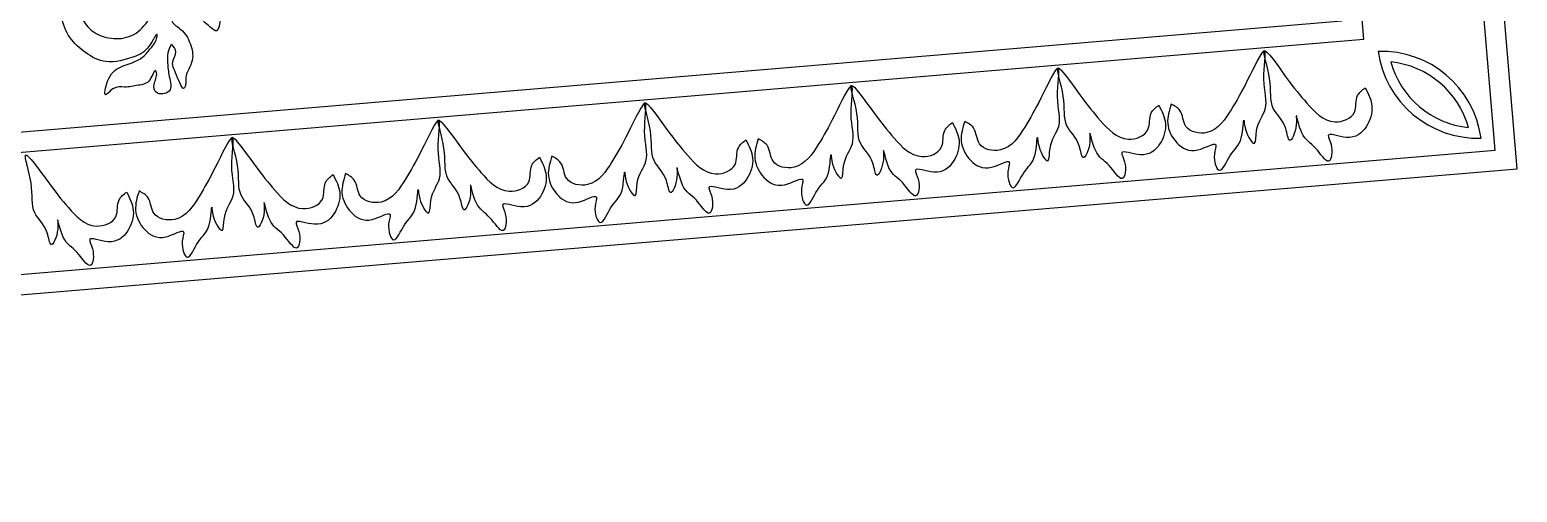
# Model space of a CAD drawing. Header units: millimetres. Extents: x 32582 to 41721, y -247935 to -234947.
# Drawn here: x 39985 to 40058.3, y -247129.3 to -247106.5 of the extents above; entities that cross this region are included whole.
import ezdxf

# ---------------------------------------------------------------- set-up
doc = ezdxf.new("R2010")
doc.units = ezdxf.units.MM
doc.header["$LTSCALE"] = 300
doc.header["$MEASUREMENT"] = 0
doc.layers.add('I-LINE-01', color=1, linetype='Continuous')
doc.layers.add('ID-facade', color=1, linetype='Continuous')

# ---------------------------------------------------------------- blocks, each defined once
blk = doc.blocks.new('arabesque3')
at = {"layer": 'I-LINE-01', "ltscale": 1100}
blk.add_spline([(-388.1, 610.6), (-392.2, 617.5), (-393.7, 626.4), (-393.8, 638.6), (-395.9, 651.7), (-407.4, 651), (-408.3, 643.8), (-404.7, 633.7), (-405, 632), (-411.3, 638.9), (-422.5, 642.6), (-434.9, 642.5), (-444.9, 642.4), (-452.7, 647.1), (-449.2, 635.2), (-436, 624.3), (-414.8, 618), (-406.7, 611.1), (-400.5, 603.6), (-399.5, 600.1), (-407.7, 608.8), (-422.8, 616.7), (-448.4, 617.6), (-465.3, 607), (-477, 592.1), (-482, 572.2), (-478.3, 555.1), (-466.7, 541.1), (-443.3, 536), (-429.3, 547.6), (-429.1, 561.7), (-440, 570.9), (-451, 569.4), (-452.5, 564.8), (-453.1, 556.7), (-453.2, 553.7), (-464, 562.5), (-464.2, 576.4), (-456.4, 588.8), (-442.9, 596.9), (-424.6, 598.2), (-408.3, 589), (-399.1, 571.1), (-403.6, 551.8), (-411.1, 537.5), (-418.8, 527.7), (-427.7, 514.2), (-431.4, 502.6), (-429.8, 495.2), (-416.6, 496.3), (-400.6, 502.5), (-390.7, 513.2), (-377.9, 524.3), (-366.7, 533), (-355.6, 537.2), (-336.7, 534.5), (-323.7, 528.1), (-310, 519.6), (-301.1, 515.3), (-292.4, 514.7), (-283, 519.1), (-282, 521.9), (-289.5, 528.1), (-307.5, 542.1), (-318.8, 549.8), (-329.7, 551.6), (-341.2, 553.8), (-346.9, 554), (-341.6, 566), (-340, 579), (-341.3, 591.6), (-342.8, 598.4), (-346.1, 603.9), (-351.4, 599.9), (-360.7, 588.6), (-370.5, 574.6), (-376.7, 562.8), (-377.1, 551.4), (-371.8, 548.8), (-384.5, 539.8), (-393, 533.4), (-403.1, 519.2), (-409.6, 513.7), (-404.6, 523.6), (-390.7, 540.6), (-383.2, 566.1), (-383.9, 578.3), (-384.6, 590.2), (-377.8, 598.2), (-371.3, 611.8), (-371.5, 627.2), (-379.2, 641.6), (-380.4, 647.8), (-381.8, 650.7), (-387.2, 638.5), (-388.5, 624.8), (-385, 617.7), (-387.8, 610.2)], degree=3, dxfattribs=at)
blk = doc.blocks.new('A$C5AD66E58')
at = {"layer": 'I-LINE-01'}
for points in [[(0, 3800), (0, 0), (3800, 0), (3800, 3800)], [(20, 3780), (20, 20), (3780, 20), (3780, 3780)], [(140, 3660), (140.1, 140), (3660, 140), (3660, 3660)], [(160, 3640), (160.1, 160), (3640, 160), (3640, 3640)]]:
    blk.add_lwpolyline(points, close=True, dxfattribs=at)
for centre, radius, start, end in [((27.8, 3667.9), 99.2, 2.9787, 86.9947), ((132.1, 3772.2), 99.2, 182.9787, 266.9947), ((27.8, 3667.9), 89.2, 10.7128, 79.2605), ((132.1, 3772.2), 89.2, 190.7128, 259.2605)]:
    blk.add_arc(centre, radius, start, end, dxfattribs=at)
at = {"layer": 'I-LINE-01', "ltscale": 1100}
for points in [[(142.6, 3707.9), (150.7, 3714.9), (155.3, 3731), (175.3, 3738.8), (201.1, 3718.3), (219.3, 3691.1), (238.8, 3663.2), (235.8, 3691), (234.6, 3720.5), (224.1, 3741.3), (221.3, 3753.2), (213.5, 3738.7), (212.7, 3729.7), (208.6, 3747), (196.4, 3763.1), (184.6, 3776.9), (180.9, 3760.7), (182.9, 3751.7), (165, 3755.1), (145, 3746.3), (137.6, 3726.5), (142.6, 3707.9)], [(334.6, 3707.9), (326.5, 3714.9), (321.9, 3731), (301.8, 3738.8), (276.1, 3718.3), (257.9, 3691.1), (238.4, 3663.2), (241.4, 3691), (242.6, 3720.5), (253, 3741.3), (255.9, 3753.2), (263.7, 3738.7), (264.5, 3729.7), (268.5, 3747), (280.8, 3763.1), (292.6, 3776.9), (296.3, 3760.7), (294.2, 3751.7), (312.2, 3755.1), (332.2, 3746.3), (339.6, 3726.5), (334.6, 3707.9)], [(346.8, 3707.9), (354.9, 3714.9), (359.5, 3731), (379.5, 3738.8), (405.3, 3718.3), (423.5, 3691.1), (443, 3663.2), (440, 3691), (438.8, 3720.5), (428.3, 3741.3), (425.5, 3753.2), (417.7, 3738.7), (416.9, 3729.7), (412.8, 3747), (400.6, 3763.1), (388.8, 3776.9), (385.1, 3760.7), (387.1, 3751.7), (369.2, 3755.1), (349.2, 3746.3), (341.8, 3726.5), (346.8, 3707.9)], [(538.8, 3707.8), (530.7, 3714.9), (526.1, 3731), (506, 3738.8), (480.3, 3718.3), (462, 3691.1), (442.6, 3663.2), (445.6, 3691), (446.8, 3720.5), (457.2, 3741.3), (460.1, 3753.2), (467.9, 3738.7), (468.7, 3729.6), (472.7, 3747), (485, 3763.1), (496.8, 3776.9), (500.5, 3760.7), (498.4, 3751.7), (516.4, 3755.1), (536.4, 3746.3), (543.8, 3726.5), (538.8, 3707.8)], [(551, 3707.8), (559.1, 3714.9), (563.7, 3731), (583.7, 3738.8), (609.5, 3718.3), (627.7, 3691.1), (647.2, 3663.2), (644.1, 3691), (643, 3720.5), (632.5, 3741.3), (629.7, 3753.2), (621.9, 3738.7), (621.1, 3729.6), (617, 3747), (604.8, 3763.1), (593, 3776.9), (589.3, 3760.7), (591.3, 3751.7), (573.4, 3755.1), (553.4, 3746.3), (546, 3726.5), (551, 3707.8)], [(743, 3707.8), (734.9, 3714.9), (730.3, 3731), (710.2, 3738.7), (684.5, 3718.3), (666.2, 3691.1), (646.7, 3663.2), (649.8, 3691), (651, 3720.5), (661.4, 3741.3), (664.3, 3753.2), (672.1, 3738.7), (672.9, 3729.6), (676.9, 3747), (689.2, 3763.1), (701, 3776.9), (704.7, 3760.7), (702.6, 3751.7), (720.6, 3755.1), (740.6, 3746.3), (748, 3726.4), (743, 3707.8)], [(755.2, 3707.8), (763.3, 3714.9), (767.9, 3731), (787.9, 3738.7), (813.7, 3718.3), (831.9, 3691.1), (851.4, 3663.2), (848.3, 3691), (847.2, 3720.5), (836.7, 3741.3), (833.9, 3753.2), (826.1, 3738.7), (825.3, 3729.6), (821.2, 3747), (808.9, 3763.1), (797.2, 3776.9), (793.5, 3760.7), (795.5, 3751.7), (777.6, 3755.1), (757.6, 3746.3), (750.2, 3726.4), (755.2, 3707.8)], [(947.1, 3707.8), (939.1, 3714.9), (934.5, 3731), (914.4, 3738.7), (888.7, 3718.3), (870.4, 3691.1), (850.9, 3663.2), (854, 3691), (855.2, 3720.5), (865.6, 3741.3), (868.5, 3753.2), (876.3, 3738.7), (877, 3729.6), (881.1, 3747), (893.4, 3763.1), (905.2, 3776.9), (908.9, 3760.7), (906.8, 3751.7), (924.8, 3755.1), (944.8, 3746.3), (952.2, 3726.4), (947.1, 3707.8)], [(959.4, 3707.8), (967.5, 3714.9), (972, 3731), (992.1, 3738.7), (1017.9, 3718.3), (1036.1, 3691.1), (1055.6, 3663.2), (1052.5, 3691), (1051.4, 3720.5), (1040.9, 3741.3), (1038.1, 3753.2), (1030.3, 3738.7), (1029.5, 3729.6), (1025.4, 3747), (1013.1, 3763.1), (1001.3, 3776.9), (997.7, 3760.7), (999.7, 3751.7), (981.8, 3755.1), (961.8, 3746.3), (954.4, 3726.4), (959.4, 3707.8)], [(1151.3, 3707.8), (1143.3, 3714.9), (1138.7, 3731), (1118.6, 3738.7), (1092.9, 3718.3), (1074.6, 3691.1), (1055.1, 3663.2), (1058.2, 3691), (1059.4, 3720.5), (1069.8, 3741.3), (1072.7, 3753.2), (1080.5, 3738.7), (1081.2, 3729.6), (1085.3, 3747), (1097.6, 3763.1), (1109.4, 3776.9), (1113.1, 3760.7), (1111, 3751.7), (1129, 3755.1), (1149, 3746.3), (1156.4, 3726.4), (1151.3, 3707.8)], [(1163.6, 3707.8), (1171.7, 3714.9), (1176.2, 3731), (1196.3, 3738.7), (1222.1, 3718.3), (1240.3, 3691), (1259.8, 3663.1), (1256.7, 3691), (1255.6, 3720.5), (1245.1, 3741.3), (1242.3, 3753.2), (1234.4, 3738.7), (1233.7, 3729.6), (1229.6, 3747), (1217.3, 3763), (1205.5, 3776.9), (1201.9, 3760.7), (1203.9, 3751.7), (1186, 3755.1), (1166, 3746.3), (1158.6, 3726.4), (1163.6, 3707.8)], [(1355.5, 3707.8), (1347.4, 3714.9), (1342.9, 3730.9), (1322.8, 3738.7), (1297.1, 3718.3), (1278.8, 3691), (1259.3, 3663.1), (1262.4, 3691), (1263.6, 3720.5), (1274, 3741.3), (1276.9, 3753.2), (1284.7, 3738.7), (1285.4, 3729.6), (1289.5, 3747), (1301.8, 3763), (1313.6, 3776.9), (1317.2, 3760.7), (1315.2, 3751.7), (1333.2, 3755.1), (1353.1, 3746.3), (1360.5, 3726.4), (1355.5, 3707.8)], [(1367.8, 3707.8), (1375.9, 3714.9), (1380.4, 3730.9), (1400.5, 3738.7), (1426.3, 3718.3), (1444.5, 3691), (1464, 3663.1), (1460.9, 3691), (1459.8, 3720.5), (1449.3, 3741.3), (1446.4, 3753.2), (1438.6, 3738.7), (1437.9, 3729.6), (1433.8, 3747), (1421.5, 3763), (1409.7, 3776.9), (1406.1, 3760.7), (1408.1, 3751.7), (1390.1, 3755.1), (1370.2, 3746.3), (1362.8, 3726.4), (1367.8, 3707.8)]]:
    blk.add_spline(points, degree=3, dxfattribs=at)
at = {"layer": 'I-LINE-01', "xscale": -1.100000000001148, "yscale": 1.099999999998545, "zscale": 1.1, "rotation": 3.10259068748902}
blk.add_blockref('arabesque3', (921.8, 2872.9), dxfattribs=at)

msp = doc.modelspace()

# ---------------------------------------------------------------- block references
at = {"layer": 'ID-facade', "xscale": 0.04999999999999997, "yscale": 0.04999999999999997, "zscale": 0.04999999999999997, "rotation": 184.8160656282958}
msp.add_blockref('A$C5AD66E58', (40042.373, -246924.042), dxfattribs=at)

doc.saveas('drawing.dxf')
